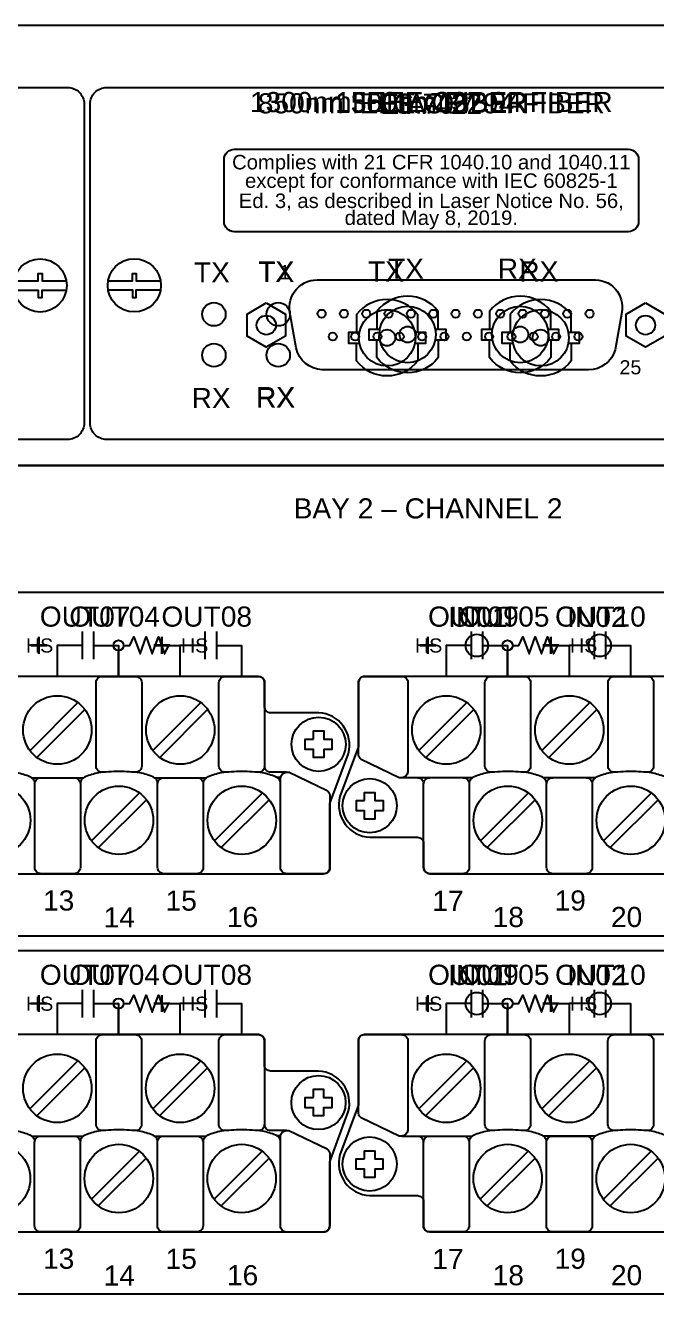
# Model space of a CAD drawing. Extents: x 1 to 47, y 1 to 34.6.
# Drawn here: x 31.32 to 34.4, y 10.82 to 17.05 of the extents above; entities that cross this region are included whole.
import ezdxf
from ezdxf.enums import TextEntityAlignment as Align

# ---------------------------------------------------------------- set-up
doc = ezdxf.new("R2010")
doc.units = 0
doc.header["$MEASUREMENT"] = 0
for name, color, linetype in [('10_0______DWG_', 7, 'CONTINUOUS'), ('5_2__A__ISOLATED_EIA-422', 7, 'CONTINUOUS'), ('5_3__B__ISOLATED_G_703_CO-', 7, 'CONTINUOUS'), ('5_4__C__850_NM_IEEE_C37_94', 7, 'CONTINUOUS'), ('5_5__D__1300_NM_FIBER', 7, 'CONTINUOUS'), ('5_6__E__1550_NM_FIBER', 7, 'CONTINUOUS'), ('5_7__H__1300_NM_IEEE_C37_9', 7, 'CONTINUOUS'), ('7_1__2___8__OPTOISOLATED_I', 7, 'CONTINUOUS'), ('7_2__7___8__OPTOISOLATED_I', 7, 'CONTINUOUS'), ('7_3__C___18__COMMON____6__', 7, 'CONTINUOUS'), ('7_4__D___18__COMMON____6__', 7, 'CONTINUOUS'), ('7_5__E___8__OPTOISOLATED_I', 7, 'CONTINUOUS'), ('7_6__4___18__COMMON____6__', 7, 'CONTINUOUS'), ('7_7__8___8__OPTOISOLATED_I', 7, 'CONTINUOUS'), ('8_1__2___8__OPTOISOLATED_I', 7, 'CONTINUOUS'), ('8_2__7___8__OPTOISOLATED_I', 7, 'CONTINUOUS'), ('8_3__C___18__COMMON____6__', 7, 'CONTINUOUS'), ('8_4__D___18__COMMON____6__', 7, 'CONTINUOUS'), ('8_5__E___8__OPTOISOLATED_I', 7, 'CONTINUOUS'), ('8_6__4___18__COMMON____6__', 7, 'CONTINUOUS'), ('8_7__8___8__OPTOISOLATED_I', 7, 'CONTINUOUS')]:
    doc.layers.add(name, color=color, linetype=linetype)
doc.styles.add('ARIAL', font='arial.ttf')

msp = doc.modelspace()

# ---------------------------------------------------------------- linework, layer by layer
at = {"layer": '10_0______DWG_'}
for points in [[(44.14, 17.0547), (27.11, 17.0547, 0.414214), (27, 16.9447), (27, 15.0147, 0.414214), (27.11, 14.9047), (44.14, 14.9047, 0.414214), (44.25, 15.0147), (44.25, 16.9447, 0.414214), (44.14, 17.0547)], [(31.7015, 13.4066), (31.6936, 13.4066, -0.414214), (31.6636, 13.4366), (31.6636, 13.8453, -0.414214), (31.6936, 13.8753), (31.8565, 13.8753, -0.414214), (31.8865, 13.8453), (31.8865, 13.4366, -0.414214), (31.8565, 13.4066), (31.8496, 13.4066)], [(32.3015, 13.4066), (32.2936, 13.4066, -0.414214), (32.2636, 13.4366), (32.2636, 13.8453, -0.414214), (32.2936, 13.8753), (32.4565, 13.8753, -0.414214), (32.4865, 13.8453), (32.4865, 13.4366, -0.414214), (32.4565, 13.4066), (32.4497, 13.4066)], [(33.5023, 13.3799), (33.1442, 13.3799), (32.9583, 13.4697, -0.241986), (32.9454, 13.4896), (32.9454, 13.8453, -0.422157), (32.9721, 13.8752), (33.1564, 13.8753, -0.414214), (33.1864, 13.8453), (33.1864, 13.4082, -0.390527), (33.1564, 13.3799)], [(33.6007, 13.4066), (33.5928, 13.4066, -0.414214), (33.5628, 13.4366), (33.5628, 13.8453, -0.414214), (33.5928, 13.8753), (33.7557, 13.8753, -0.414214), (33.7857, 13.8453), (33.7857, 13.4366, -0.414214), (33.7557, 13.4066), (33.7488, 13.4066)], [(34.2015, 13.4066), (34.1936, 13.4066, -0.414214), (34.1636, 13.4366), (34.1636, 13.8453, -0.414214), (34.1936, 13.8753), (34.3564, 13.8753, -0.414214), (34.3864, 13.8453), (34.3864, 13.4366, -0.414214), (34.3564, 13.4066), (34.3496, 13.4066)], [(31.3645, 13.3499, 0.191033), (31.356, 13.3738, 0.081668), (31.3404, 13.384, 0.0591), (31.2767, 13.4033, 0.034646), (31.1752, 13.4104, 0.03436), (31.0745, 13.4033, 0.0591), (31.0108, 13.384, 0.081668), (30.9951, 13.3738, 0.191033), (30.9866, 13.3499)], [(31.9645, 13.3499, 0.191033), (31.956, 13.3738, 0.081668), (31.9404, 13.384, 0.0591), (31.8767, 13.4033, 0.034646), (31.7752, 13.4104, 0.03436), (31.6745, 13.4033, 0.0591), (31.6108, 13.384, 0.081668), (31.5951, 13.3738, 0.191033), (31.5866, 13.3499)], [(32.5638, 13.3584, 0.127742), (32.556, 13.3738, 0.081668), (32.5404, 13.384, 0.0591), (32.4767, 13.4033, 0.034646), (32.3752, 13.4104, 0.03436), (32.2745, 13.4033, 0.0591), (32.2108, 13.384, 0.081668), (32.1951, 13.3738, 0.191033), (32.1866, 13.3499)], [(32.5938, 13.4065), (32.5165, 13.4064, -0.414214), (32.4865, 13.4364)], [(33.8637, 13.3499, 0.191033), (33.8552, 13.3738, 0.081668), (33.8396, 13.384, 0.0591), (33.7759, 13.4033, 0.034646), (33.6744, 13.4104, 0.03436), (33.5737, 13.4033, 0.0591), (33.51, 13.384, 0.081668), (33.4943, 13.3738, 0.191033), (33.4858, 13.3499)], [(34.4645, 13.3499, 0.191033), (34.456, 13.3738, 0.081668), (34.4403, 13.384, 0.0591), (34.3766, 13.4033, 0.034646), (34.2751, 13.4104, 0.03436), (34.1744, 13.4033, 0.0591), (34.1107, 13.384, 0.081668), (34.0951, 13.3738, 0.191033), (34.0866, 13.3499)], [(31.5566, 13.3799, -0.414214), (31.5866, 13.3499), (31.5866, 12.9412, -0.414214), (31.5566, 12.9112), (31.3938, 12.9112, -0.414214), (31.3638, 12.9412), (31.3638, 13.3499, -0.414214), (31.3938, 13.3799)], [(32.1566, 13.3799, -0.414214), (32.1866, 13.3499), (32.1866, 12.9412, -0.414214), (32.1566, 12.9112), (31.9938, 12.9112, -0.414214), (31.9638, 12.9412), (31.9638, 13.3499, -0.414214), (31.9938, 13.3799)], [(33.233, 13.3799, -0.414214), (33.263, 13.3499)], [(33.4558, 13.3799, -0.414214), (33.4858, 13.3499), (33.4858, 12.9412, -0.414214), (33.4558, 12.9112), (33.293, 12.9112, -0.414214), (33.263, 12.9412), (33.263, 13.3499, -0.414214), (33.293, 13.3799)], [(34.0566, 13.3799, -0.414214), (34.0866, 13.3499), (34.0866, 12.9412, -0.414214), (34.0566, 12.9112), (33.8937, 12.9112, -0.414214), (33.8637, 12.9412), (33.8637, 13.3499, -0.414214), (33.8937, 13.3799)], [(31.701, 11.6562), (31.6931, 11.6562, -0.414214), (31.6631, 11.6862), (31.6631, 12.095, -0.414214), (31.6931, 12.125), (31.8559, 12.125, -0.414214), (31.8859, 12.095), (31.8859, 11.6862, -0.414214), (31.8559, 11.6562), (31.8491, 11.6562)], [(32.301, 11.6562), (32.2931, 11.6562, -0.414214), (32.2631, 11.6862), (32.2631, 12.095, -0.414214), (32.2931, 12.125), (32.456, 12.125, -0.414214), (32.486, 12.095), (32.486, 11.6862, -0.414214), (32.456, 11.6562), (32.4491, 11.6562)], [(33.6002, 11.6562), (33.5923, 11.6562, -0.414214), (33.5623, 11.6862), (33.5623, 12.095, -0.414214), (33.5923, 12.125), (33.7551, 12.125, -0.414214), (33.7851, 12.095), (33.7851, 11.6862, -0.414214), (33.7551, 11.6562), (33.7483, 11.6562)], [(34.2009, 11.6562), (34.1931, 11.6562, -0.414214), (34.1631, 11.6862), (34.1631, 12.095, -0.414214), (34.1931, 12.125), (34.3559, 12.125, -0.414214), (34.3859, 12.095), (34.3859, 11.6862, -0.414214), (34.3559, 11.6562), (34.3491, 11.6562)], [(31.364, 11.5996, 0.191033), (31.3555, 11.6235, 0.081668), (31.3399, 11.6336, 0.0591), (31.2761, 11.653, 0.034646), (31.1746, 11.66, 0.03436), (31.0739, 11.653, 0.0591), (31.0102, 11.6336, 0.081668), (30.9946, 11.6235, 0.191033), (30.9861, 11.5996)], [(31.964, 11.5996, 0.191033), (31.9555, 11.6235, 0.081668), (31.9399, 11.6336, 0.0591), (31.8762, 11.653, 0.034646), (31.7746, 11.66, 0.03436), (31.6739, 11.653, 0.0591), (31.6102, 11.6336, 0.081668), (31.5946, 11.6235, 0.191033), (31.5861, 11.5996)], [(32.5633, 11.608, 0.127742), (32.5555, 11.6235, 0.081668), (32.5399, 11.6336, 0.0591), (32.4762, 11.653, 0.034646), (32.3747, 11.66, 0.03436), (32.274, 11.653, 0.0591), (32.2102, 11.6336, 0.081668), (32.1946, 11.6235, 0.191033), (32.1861, 11.5996)], [(32.5933, 11.6561), (32.516, 11.656, -0.414214), (32.486, 11.686)], [(33.8632, 11.5996, 0.191033), (33.8547, 11.6235, 0.081668), (33.8391, 11.6336, 0.0591), (33.7754, 11.653, 0.034646), (33.6738, 11.66, 0.03436), (33.5731, 11.653, 0.0591), (33.5094, 11.6336, 0.081668), (33.4938, 11.6235, 0.191033), (33.4853, 11.5996)], [(34.464, 11.5996, 0.191033), (34.4555, 11.6235, 0.081668), (34.4398, 11.6336, 0.0591), (34.3761, 11.653, 0.034646), (34.2746, 11.66, 0.03436), (34.1739, 11.653, 0.0591), (34.1102, 11.6336, 0.081668), (34.0946, 11.6235, 0.191033), (34.0861, 11.5996)], [(33.1559, 11.6296), (33.2324, 11.6296, -0.414214), (33.2624, 11.5996)]]:
    msp.add_lwpolyline(points, format="xyb", dxfattribs=at)
for points in [[(28.3848, 16.7523), (31.5248, 16.7523, -0.414214), (31.6048, 16.6723), (31.6048, 15.1123, -0.414214), (31.5248, 15.0323), (28.3848, 15.0323, -0.414214), (28.3048, 15.1123), (28.3048, 16.6723, -0.414214)], [(31.7148, 16.7523), (34.8548, 16.7523, -0.414214), (34.9348, 16.6723), (34.9348, 15.1123, -0.414214), (34.8548, 15.0323), (31.7148, 15.0323, -0.414214), (31.6348, 15.1123), (31.6348, 16.6723, -0.414214)], [(44.25, 5.1847), (44.25, 14.8147, 0.414214), (44.16, 14.9047), (27.09, 14.9047, 0.414214), (27, 14.8147), (27, 5.1847, 0.381966), (27.08, 5.0953), (44.17, 5.0953, 0.381966)], [(27.2942, 14.2863), (43.9545, 14.2863, -0.468367), (44.0044, 14.2263), (44.0044, 12.6563, -0.414132), (43.9545, 12.6063), (27.2942, 12.6063, -0.414214), (27.2442, 12.6563), (27.2442, 14.2363, -0.414287)], [(27.763, 13.0592), (27.763, 12.9412, 0.414213), (27.793, 12.9112), (32.7748, 12.9111, 0.414214), (32.8048, 12.9411), (32.8048, 13.2542), (32.8957, 13.4989, 0.480048), (32.7507, 13.6971), (32.5165, 13.6971, -0.414214), (32.4865, 13.7271), (32.4865, 13.8453, 0.414212), (32.4565, 13.8753), (32.4565, 13.8753), (27.4754, 13.8753, 0.414215), (27.4454, 13.8454), (27.4455, 13.5325), (27.3546, 13.2877, 0.47859), (27.4996, 13.0892), (27.733, 13.0892, -0.414214)], [(33.263, 13.0592), (33.263, 12.9412, 0.414213), (33.293, 12.9112), (38.2748, 12.9111, 0.414214), (38.3048, 12.9411), (38.3048, 13.2542), (38.3957, 13.4989, 0.480048), (38.2507, 13.6971), (38.0165, 13.6971, -0.414214), (37.9865, 13.7271), (37.9865, 13.8453, 0.414212), (37.9565, 13.8753), (37.9565, 13.8753), (32.9754, 13.8753, 0.414215), (32.9454, 13.8454), (32.9455, 13.5325), (32.8546, 13.2877, 0.47859), (32.9996, 13.0892), (33.233, 13.0892, -0.414214)], [(32.7781, 12.9113), (32.5938, 12.9111, -0.414214), (32.5638, 12.9411), (32.5638, 13.3782, -0.390527), (32.5938, 13.4065), (32.606, 13.4065), (32.7919, 13.3168, -0.241514), (32.8048, 13.2968), (32.8048, 12.9411, -0.422157)], [(27.2942, 12.5363), (43.9545, 12.5363, -0.468367), (44.0044, 12.4763), (44.0044, 10.9063, -0.414132), (43.9545, 10.8563), (27.2942, 10.8563, -0.414214), (27.2442, 10.9063), (27.2442, 12.4863, -0.414287)], [(27.7625, 11.3088), (27.7625, 11.1908, 0.414213), (27.7925, 11.1608), (32.7743, 11.1608, 0.414214), (32.8043, 11.1908), (32.8043, 11.5038), (32.8952, 11.7486, 0.480048), (32.7502, 11.9468), (32.516, 11.9468, -0.414214), (32.486, 11.9768), (32.486, 12.0949, 0.414212), (32.456, 12.1249), (32.456, 12.125), (27.4749, 12.125, 0.414215), (27.4449, 12.095), (27.445, 11.7821), (27.3541, 11.5374, 0.47859), (27.4991, 11.3388), (27.7325, 11.3388, -0.414214)], [(33.2624, 11.3088), (33.2624, 11.1908, 0.414213), (33.2924, 11.1608), (38.2743, 11.1608, 0.414214), (38.3043, 11.1908), (38.3043, 11.5038), (38.3952, 11.7486, 0.480048), (38.2501, 11.9468), (38.0159, 11.9468, -0.414214), (37.9859, 11.9768), (37.9859, 12.0949, 0.414212), (37.9559, 12.1249), (37.9559, 12.125), (32.9749, 12.125, 0.414215), (32.9449, 12.095), (32.945, 11.7821), (32.854, 11.5374, 0.47859), (32.9991, 11.3388), (33.2324, 11.3388, -0.414214)], [(32.9715, 12.1248), (33.1559, 12.125, -0.414214), (33.1859, 12.095), (33.1859, 11.6579, -0.390527), (33.1559, 11.6296), (33.1436, 11.6296), (32.9577, 11.7193, -0.241986), (32.9449, 11.7392), (32.9449, 12.095, -0.422157)], [(31.3932, 11.6296), (31.5561, 11.6296, -0.414214), (31.5861, 11.5996), (31.5861, 11.1908, -0.414214), (31.5561, 11.1608), (31.3932, 11.1608, -0.414214), (31.3632, 11.1908), (31.3632, 11.5996, -0.414214)], [(31.9932, 11.6296), (32.1561, 11.6296, -0.414214), (32.1861, 11.5996), (32.1861, 11.1908, -0.414214), (32.1561, 11.1608), (31.9932, 11.1608, -0.414214), (31.9632, 11.1908), (31.9632, 11.5996, -0.414214)], [(32.7776, 11.1609), (32.5933, 11.1607, -0.414214), (32.5633, 11.1907), (32.5633, 11.6278, -0.390527), (32.5933, 11.6561), (32.6055, 11.6561), (32.7914, 11.5664, -0.241514), (32.8043, 11.5465), (32.8043, 11.1907, -0.422157)], [(33.2924, 11.6296), (33.4553, 11.6296, -0.414214), (33.4853, 11.5996), (33.4853, 11.1908, -0.414214), (33.4553, 11.1608), (33.2924, 11.1608, -0.414214), (33.2624, 11.1908), (33.2624, 11.5996, -0.414214)], [(33.8932, 11.6296), (34.0561, 11.6296, -0.414214), (34.0861, 11.5996), (34.0861, 11.1908, -0.414214), (34.0561, 11.1608), (33.8932, 11.1608, -0.414214), (33.8632, 11.1908), (33.8632, 11.5996, -0.414214)]]:
    msp.add_lwpolyline(points, format="xyb", close=True, dxfattribs=at)
for points in [[(31.2619, 15.8069), (31.3805, 15.8069), (31.3805, 15.8433), (31.3995, 15.8433), (31.3995, 15.8069), (31.5181, 15.8069)], [(31.7219, 15.8074), (31.8405, 15.8074), (31.8405, 15.8438), (31.8595, 15.8438), (31.8595, 15.8074), (31.9781, 15.8074)], [(31.2619, 15.7626), (31.3805, 15.7626), (31.3805, 15.7262), (31.3995, 15.7262), (31.3995, 15.7626), (31.5181, 15.7626)], [(31.7219, 15.7631), (31.8405, 15.7631), (31.8405, 15.7268), (31.8595, 15.7268), (31.8595, 15.7631), (31.9781, 15.7631)], [(31.5749, 13.747), (31.3407, 13.5128)], [(31.6083, 13.7135), (31.3741, 13.4794)], [(32.1749, 13.747), (31.9407, 13.5128)], [(32.2083, 13.7135), (31.9741, 13.4794)], [(33.4741, 13.747), (33.2399, 13.5128)], [(33.5075, 13.7135), (33.2733, 13.4794)], [(34.0748, 13.747), (33.8407, 13.5128)], [(34.1083, 13.7135), (33.8741, 13.4794)], [(31.348, 13.3799), (31.6031, 13.3799)], [(31.948, 13.3799), (32.2031, 13.3799)], [(32.5641, 13.3806), (32.547, 13.3806)], [(34.1031, 13.3799), (33.8472, 13.3799)], [(31.8755, 13.306), (31.6414, 13.0718)], [(32.4755, 13.306), (32.2414, 13.0718)], [(33.7747, 13.306), (33.5406, 13.0718)], [(34.3755, 13.306), (34.1413, 13.0718)], [(31.909, 13.2725), (31.6748, 13.0384)], [(32.509, 13.2725), (32.2748, 13.0384)], [(33.8082, 13.2725), (33.574, 13.0384)], [(34.4089, 13.2725), (34.1747, 13.0384)], [(31.5744, 11.9966), (31.3402, 11.7624)], [(32.1744, 11.9966), (31.9402, 11.7624)], [(33.4736, 11.9966), (33.2394, 11.7624)], [(34.0743, 11.9966), (33.8402, 11.7624)], [(31.6078, 11.9632), (31.3736, 11.729)], [(32.2078, 11.9632), (31.9736, 11.729)], [(33.507, 11.9632), (33.2728, 11.729)], [(34.1077, 11.9632), (33.8736, 11.729)], [(31.3475, 11.6296), (31.6026, 11.6296)], [(31.9475, 11.6296), (32.2026, 11.6296)], [(32.5635, 11.6302), (32.5464, 11.6302)], [(33.2324, 11.6296), (33.5018, 11.6296)], [(34.1026, 11.6296), (33.8467, 11.6296)], [(31.875, 11.5556), (31.6408, 11.3214)], [(32.475, 11.5556), (32.2409, 11.3214)], [(33.7742, 11.5556), (33.54, 11.3214)], [(34.375, 11.5556), (34.1408, 11.3214)], [(31.9084, 11.5222), (31.6743, 11.288)], [(32.5084, 11.5222), (32.2743, 11.288)], [(33.8076, 11.5222), (33.5735, 11.288)], [(34.4084, 11.5222), (34.1742, 11.288)]]:
    msp.add_lwpolyline(points, dxfattribs=at)
for points in [[(32.7253, 13.5682), (32.7253, 13.6085), (32.7752, 13.6085), (32.7752, 13.5682), (32.8153, 13.5682), (32.8153, 13.5183), (32.7752, 13.5183), (32.7752, 13.4783), (32.7253, 13.4783), (32.7253, 13.5183), (32.6851, 13.5183), (32.6851, 13.5682)], [(32.975, 13.2681), (32.975, 13.3084), (33.025, 13.3084), (33.025, 13.2681), (33.0651, 13.2681), (33.0651, 13.2181), (33.025, 13.2181), (33.025, 13.1782), (32.975, 13.1782), (32.975, 13.2181), (32.9349, 13.2181), (32.9349, 13.2681)], [(32.7247, 11.8178), (32.7247, 11.8582), (32.7747, 11.8582), (32.7747, 11.8178), (32.8148, 11.8178), (32.8148, 11.7679), (32.7747, 11.7679), (32.7747, 11.7279), (32.7247, 11.7279), (32.7247, 11.7679), (32.6846, 11.7679), (32.6846, 11.8178)], [(32.9745, 11.5177), (32.9745, 11.558), (33.0244, 11.558), (33.0244, 11.5177), (33.0646, 11.5177), (33.0646, 11.4678), (33.0244, 11.4678), (33.0244, 11.4278), (32.9745, 11.4278), (32.9745, 11.4678), (32.9343, 11.4678), (32.9343, 11.5177)]]:
    msp.add_lwpolyline(points, close=True, dxfattribs=at)
for centre, radius in [((31.39, 15.7848), 0.13), ((31.85, 15.7853), 0.13), ((31.4745, 13.6132), 0.1673), ((32.0745, 13.6132), 0.1673), ((33.3737, 13.6132), 0.1673), ((33.9745, 13.6132), 0.1673), ((32.7502, 13.5434), 0.1324), ((33, 13.2433), 0.1324), ((31.1752, 13.1722), 0.1673), ((31.7752, 13.1722), 0.1673), ((32.3752, 13.1722), 0.1673), ((33.6744, 13.1722), 0.1673), ((34.2751, 13.1722), 0.1673), ((31.474, 11.8628), 0.1673), ((32.074, 11.8628), 0.1673), ((33.3732, 11.8628), 0.1673), ((33.974, 11.8628), 0.1673), ((32.7497, 11.7931), 0.1324), ((32.9995, 11.4929), 0.1324), ((31.1746, 11.4218), 0.1673), ((31.7746, 11.4218), 0.1673), ((32.3747, 11.4218), 0.1673), ((33.6738, 11.4218), 0.1673), ((34.2746, 11.4218), 0.1673)]:
    msp.add_circle(centre, radius, dxfattribs=at)
at = {"layer": '5_2__A__ISOLATED_EIA-422'}
msp.add_lwpolyline([(32.7433, 15.8123), (34.0874, 15.8123, -0.493376), (34.2314, 15.6536), (34.1987, 15.4709, -0.334954), (34.0685, 15.3723), (32.7677, 15.3723, -0.342031), (32.6411, 15.4795), (32.6137, 15.6347, -0.504632)], format="xyb", close=True, dxfattribs=at)
for points in [[(32.4946, 15.6997), (32.5886, 15.6454), (32.5886, 15.5369), (32.4946, 15.4826), (32.4006, 15.5369), (32.4006, 15.6454)], [(34.3469, 15.6997), (34.4409, 15.6454), (34.4409, 15.5369), (34.3469, 15.4826), (34.2529, 15.5369), (34.2529, 15.6454)]]:
    msp.add_lwpolyline(points, close=True, dxfattribs=at)
for centre, radius in [((32.239, 15.6442), 0.0571), ((32.7649, 15.6469), 0.0197), ((32.8739, 15.6469), 0.0197), ((32.983, 15.6469), 0.0197), ((33.092, 15.6469), 0.0197), ((33.2011, 15.6469), 0.0197), ((33.3102, 15.6469), 0.0197), ((33.4192, 15.6469), 0.0197), ((33.5283, 15.6469), 0.0197), ((33.6373, 15.6469), 0.0197), ((33.7464, 15.6469), 0.0197), ((33.8554, 15.6469), 0.0197), ((33.9645, 15.6469), 0.0197), ((34.0735, 15.6469), 0.0197), ((32.4946, 15.5912), 0.047), ((34.3469, 15.5912), 0.047), ((32.8194, 15.5351), 0.0197), ((32.9285, 15.5351), 0.0197), ((33.0375, 15.5351), 0.0197), ((33.1466, 15.5351), 0.0197), ((33.2556, 15.5351), 0.0197), ((33.3647, 15.5351), 0.0197), ((33.4737, 15.5351), 0.0197), ((33.5828, 15.5351), 0.0197), ((33.6918, 15.5351), 0.0197), ((33.8009, 15.5351), 0.0197), ((33.91, 15.5351), 0.0197), ((34.019, 15.5351), 0.0197), ((32.239, 15.4442), 0.0571)]:
    msp.add_circle(centre, radius, dxfattribs=at)
at = {"layer": '5_3__B__ISOLATED_G_703_CO-'}
msp.add_lwpolyline([(32.7433, 15.8123), (34.0874, 15.8123, -0.493376), (34.2314, 15.6536), (34.1987, 15.4709, -0.334954), (34.0685, 15.3723), (32.7677, 15.3723, -0.342031), (32.6411, 15.4795), (32.6137, 15.6347, -0.504632)], format="xyb", close=True, dxfattribs=at)
for points in [[(32.4946, 15.6997), (32.5886, 15.6454), (32.5886, 15.5369), (32.4946, 15.4826), (32.4006, 15.5369), (32.4006, 15.6454)], [(34.3469, 15.6997), (34.4409, 15.6454), (34.4409, 15.5369), (34.3469, 15.4826), (34.2529, 15.5369), (34.2529, 15.6454)]]:
    msp.add_lwpolyline(points, close=True, dxfattribs=at)
for centre, radius in [((32.239, 15.6442), 0.0571), ((32.7649, 15.6469), 0.0197), ((32.8739, 15.6469), 0.0197), ((32.983, 15.6469), 0.0197), ((33.092, 15.6469), 0.0197), ((33.2011, 15.6469), 0.0197), ((33.3102, 15.6469), 0.0197), ((33.4192, 15.6469), 0.0197), ((33.5283, 15.6469), 0.0197), ((33.6373, 15.6469), 0.0197), ((33.7464, 15.6469), 0.0197), ((33.8554, 15.6469), 0.0197), ((33.9645, 15.6469), 0.0197), ((34.0735, 15.6469), 0.0197), ((32.4946, 15.5912), 0.047), ((34.3469, 15.5912), 0.047), ((32.8194, 15.5351), 0.0197), ((32.9285, 15.5351), 0.0197), ((33.0375, 15.5351), 0.0197), ((33.1466, 15.5351), 0.0197), ((33.2556, 15.5351), 0.0197), ((33.3647, 15.5351), 0.0197), ((33.4737, 15.5351), 0.0197), ((33.5828, 15.5351), 0.0197), ((33.6918, 15.5351), 0.0197), ((33.8009, 15.5351), 0.0197), ((33.91, 15.5351), 0.0197), ((34.019, 15.5351), 0.0197), ((32.239, 15.4442), 0.0571)]:
    msp.add_circle(centre, radius, dxfattribs=at)
at = {"layer": '5_4__C__850_NM_IEEE_C37_94'}
msp.add_lwpolyline([(32.3382, 16.4502), (34.263, 16.4502, -0.41414), (34.313, 16.4002), (34.313, 16.0974, -0.414295), (34.263, 16.0474), (32.3382, 16.0474, -0.414173), (32.2882, 16.0974), (32.2882, 16.4002, -0.414246)], format="xyb", close=True, dxfattribs=at)
for points in [[(33.3344, 15.5719), (33.3344, 15.6583, 0.493109), (33.0352, 15.6583), (33.0352, 15.5719)], [(33.8844, 15.5719), (33.8844, 15.6583, 0.493109), (33.5852, 15.6583), (33.5852, 15.5719)], [(33.3344, 15.5168), (33.3344, 15.4323, -0.493109), (33.0352, 15.4323), (33.0352, 15.5168)], [(33.8844, 15.5168), (33.8844, 15.4323, -0.493109), (33.5852, 15.4323), (33.5852, 15.5168)]]:
    msp.add_lwpolyline(points, format="xyb", dxfattribs=at)
for points in [[(33.05, 15.5168), (32.9974, 15.5168), (32.9974, 15.5719), (33.0496, 15.5719)], [(33.32, 15.5719), (33.3722, 15.5719), (33.3722, 15.5168), (33.3196, 15.5168)], [(33.6, 15.5168), (33.5474, 15.5168), (33.5474, 15.5719), (33.5996, 15.5719)], [(33.87, 15.5719), (33.9222, 15.5719), (33.9222, 15.5168), (33.8696, 15.5168)]]:
    msp.add_lwpolyline(points, dxfattribs=at)
for centre, radius in [((32.5532, 15.6442), 0.0571), ((33.1848, 15.5453), 0.1378), ((33.7348, 15.5453), 0.1378), ((33.1848, 15.5453), 0.0395), ((33.7348, 15.5453), 0.0395), ((32.5532, 15.4442), 0.0571)]:
    msp.add_circle(centre, radius, dxfattribs=at)
at = {"layer": '5_5__D__1300_NM_FIBER'}
msp.add_lwpolyline([(32.3382, 16.4502), (34.263, 16.4502, -0.41414), (34.313, 16.4002), (34.313, 16.0974, -0.414295), (34.263, 16.0474), (32.3382, 16.0474, -0.414173), (32.2882, 16.0974), (32.2882, 16.4002, -0.414246)], format="xyb", close=True, dxfattribs=at)
for points in [[(33.2344, 15.5559), (33.2344, 15.6424, 0.493109), (32.9352, 15.6424), (32.9352, 15.5559)], [(33.9844, 15.5559), (33.9844, 15.6424, 0.493109), (33.6852, 15.6424), (33.6852, 15.5559)], [(33.2344, 15.5008), (33.2344, 15.4164, -0.493109), (32.9352, 15.4164), (32.9352, 15.5008)], [(33.9844, 15.5008), (33.9844, 15.4164, -0.493109), (33.6852, 15.4164), (33.6852, 15.5008)]]:
    msp.add_lwpolyline(points, format="xyb", dxfattribs=at)
for points in [[(32.95, 15.5008), (32.8974, 15.5008), (32.8974, 15.5559), (32.9496, 15.5559)], [(33.22, 15.5559), (33.2722, 15.5559), (33.2722, 15.5008), (33.2196, 15.5008)], [(33.7, 15.5008), (33.6474, 15.5008), (33.6474, 15.5559), (33.6996, 15.5559)], [(33.97, 15.5559), (34.0222, 15.5559), (34.0222, 15.5008), (33.9696, 15.5008)]]:
    msp.add_lwpolyline(points, dxfattribs=at)
for centre, radius in [((32.5532, 15.6442), 0.0571), ((33.0848, 15.5294), 0.1378), ((33.8348, 15.5294), 0.1378), ((33.0848, 15.5294), 0.0395), ((33.8348, 15.5294), 0.0395), ((32.5532, 15.4442), 0.0571)]:
    msp.add_circle(centre, radius, dxfattribs=at)
at = {"layer": '5_6__E__1550_NM_FIBER'}
msp.add_lwpolyline([(32.3382, 16.4502), (34.263, 16.4502, -0.41414), (34.313, 16.4002), (34.313, 16.0974, -0.414295), (34.263, 16.0474), (32.3382, 16.0474, -0.414173), (32.2882, 16.0974), (32.2882, 16.4002, -0.414246)], format="xyb", close=True, dxfattribs=at)
for points in [[(33.2344, 15.5559), (33.2344, 15.6424, 0.493109), (32.9352, 15.6424), (32.9352, 15.5559)], [(33.9844, 15.5559), (33.9844, 15.6424, 0.493109), (33.6852, 15.6424), (33.6852, 15.5559)], [(33.2344, 15.5008), (33.2344, 15.4164, -0.493109), (32.9352, 15.4164), (32.9352, 15.5008)], [(33.9844, 15.5008), (33.9844, 15.4164, -0.493109), (33.6852, 15.4164), (33.6852, 15.5008)]]:
    msp.add_lwpolyline(points, format="xyb", dxfattribs=at)
for points in [[(32.95, 15.5008), (32.8974, 15.5008), (32.8974, 15.5559), (32.9496, 15.5559)], [(33.22, 15.5559), (33.2722, 15.5559), (33.2722, 15.5008), (33.2196, 15.5008)], [(33.7, 15.5008), (33.6474, 15.5008), (33.6474, 15.5559), (33.6996, 15.5559)], [(33.97, 15.5559), (34.0222, 15.5559), (34.0222, 15.5008), (33.9696, 15.5008)]]:
    msp.add_lwpolyline(points, dxfattribs=at)
for centre, radius in [((32.5532, 15.6442), 0.0571), ((33.0848, 15.5294), 0.1378), ((33.8348, 15.5294), 0.1378), ((33.0848, 15.5294), 0.0395), ((33.8348, 15.5294), 0.0395), ((32.5532, 15.4442), 0.0571)]:
    msp.add_circle(centre, radius, dxfattribs=at)
at = {"layer": '5_7__H__1300_NM_IEEE_C37_9'}
for points in [[(33.2344, 15.5559), (33.2344, 15.6424, 0.493109), (32.9352, 15.6424), (32.9352, 15.5559)], [(33.9844, 15.5559), (33.9844, 15.6424, 0.493109), (33.6852, 15.6424), (33.6852, 15.5559)], [(33.2344, 15.5008), (33.2344, 15.4164, -0.493109), (32.9352, 15.4164), (32.9352, 15.5008)], [(33.9844, 15.5008), (33.9844, 15.4164, -0.493109), (33.6852, 15.4164), (33.6852, 15.5008)]]:
    msp.add_lwpolyline(points, format="xyb", dxfattribs=at)
for points in [[(32.95, 15.5008), (32.8974, 15.5008), (32.8974, 15.5559), (32.9496, 15.5559)], [(33.22, 15.5559), (33.2722, 15.5559), (33.2722, 15.5008), (33.2196, 15.5008)], [(33.7, 15.5008), (33.6474, 15.5008), (33.6474, 15.5559), (33.6996, 15.5559)], [(33.97, 15.5559), (34.0222, 15.5559), (34.0222, 15.5008), (33.9696, 15.5008)]]:
    msp.add_lwpolyline(points, dxfattribs=at)
for centre, radius in [((32.5532, 15.6442), 0.0571), ((33.0848, 15.5294), 0.1378), ((33.8348, 15.5294), 0.1378), ((33.0848, 15.5294), 0.0395), ((33.8348, 15.5294), 0.0395), ((32.5532, 15.4442), 0.0571)]:
    msp.add_circle(centre, radius, dxfattribs=at)
at = {"layer": '7_1__2___8__OPTOISOLATED_I'}
for points in [[(31.5953, 14.094), (31.5953, 13.959)], [(31.651, 14.094), (31.651, 13.959)], [(32.1953, 14.094), (32.1953, 13.959)], [(32.251, 14.094), (32.251, 13.959)], [(33.4953, 14.094), (33.4953, 13.959)], [(33.551, 14.094), (33.551, 13.959)], [(34.0953, 14.094), (34.0953, 13.959)], [(34.151, 14.094), (34.151, 13.959)], [(31.5953, 14.0265), (31.4732, 14.0265), (31.4732, 13.8753)], [(31.651, 14.0265), (31.7732, 14.0265), (31.7732, 13.8753)], [(32.1953, 14.0265), (32.0732, 14.0265), (32.0732, 13.8753)], [(32.251, 14.0265), (32.3732, 14.0265), (32.3732, 13.8753)], [(33.4953, 14.0265), (33.3732, 14.0265), (33.3732, 13.8753)], [(33.551, 14.0265), (33.6732, 14.0265), (33.6732, 13.8753)], [(34.0953, 14.0265), (33.9732, 14.0265), (33.9732, 13.8753)], [(34.151, 14.0265), (34.2732, 14.0265), (34.2732, 13.8753)]]:
    msp.add_lwpolyline(points, dxfattribs=at)
at = {"layer": '7_2__7___8__OPTOISOLATED_I'}
for points in [[(31.5953, 14.094), (31.5953, 13.959)], [(31.6509, 14.094), (31.6509, 13.959)], [(32.1953, 14.094), (32.1953, 13.959)], [(32.2509, 14.094), (32.2509, 13.959)], [(33.4953, 14.094), (33.4953, 13.959)], [(33.5509, 14.094), (33.5509, 13.959)], [(34.0953, 14.094), (34.0953, 13.959)], [(34.1509, 14.094), (34.1509, 13.959)], [(31.5953, 14.0265), (31.4731, 14.0265), (31.4731, 13.8753)], [(31.6509, 14.0265), (31.7731, 14.0265), (31.7731, 13.8753)], [(32.1953, 14.0265), (32.0731, 14.0265), (32.0731, 13.8753)], [(32.2509, 14.0265), (32.3731, 14.0265), (32.3731, 13.8753)], [(33.4953, 14.0265), (33.3731, 14.0265), (33.3731, 13.8753)], [(33.5509, 14.0265), (33.6731, 14.0265), (33.6731, 13.8753)], [(34.0953, 14.0265), (33.9731, 14.0265), (33.9731, 13.8753)], [(34.1509, 14.0265), (34.2731, 14.0265), (34.2731, 13.8753)]]:
    msp.add_lwpolyline(points, dxfattribs=at)
at = {"layer": '7_3__C___18__COMMON____6__'}
for points in [[(31.5953, 14.094), (31.5953, 13.959)], [(31.6509, 14.094), (31.6509, 13.959)], [(32.1953, 14.094), (32.1953, 13.959)], [(32.2509, 14.094), (32.2509, 13.959)], [(31.5953, 14.0265), (31.4731, 14.0265), (31.4731, 13.8753)], [(31.6509, 14.0265), (31.7731, 14.0265), (31.7731, 13.8753)], [(32.1953, 14.0265), (32.0731, 14.0265), (32.0731, 13.8753)], [(32.2509, 14.0265), (32.3731, 14.0265), (32.3731, 13.8753)], [(33.4681, 14.0265), (33.3731, 14.0265), (33.3731, 13.8753)], [(33.5781, 14.0265), (33.6731, 14.0265), (33.6731, 13.8753)], [(34.0681, 14.0265), (33.9731, 14.0265), (33.9731, 13.8753)], [(34.1781, 14.0265), (34.2731, 14.0265), (34.2731, 13.8753)]]:
    msp.add_lwpolyline(points, dxfattribs=at)
for centre in [(33.5231, 14.0265), (34.1231, 14.0265)]:
    msp.add_circle(centre, 0.055, dxfattribs=at)
at = {"layer": '7_4__D___18__COMMON____6__'}
for points in [[(31.5953, 14.094), (31.5953, 13.959)], [(31.6509, 14.094), (31.6509, 13.959)], [(32.1953, 14.094), (32.1953, 13.959)], [(32.2509, 14.094), (32.2509, 13.959)], [(31.5953, 14.0265), (31.4731, 14.0265), (31.4731, 13.8753)], [(31.6509, 14.0265), (31.7731, 14.0265), (31.7731, 13.8753)], [(32.1953, 14.0265), (32.0731, 14.0265), (32.0731, 13.8753)], [(32.2509, 14.0265), (32.3731, 14.0265), (32.3731, 13.8753)], [(33.4681, 14.0265), (33.3731, 14.0265), (33.3731, 13.8753)], [(33.5781, 14.0265), (33.6731, 14.0265), (33.6731, 13.8753)], [(34.0681, 14.0265), (33.9731, 14.0265), (33.9731, 13.8753)], [(34.1781, 14.0265), (34.2731, 14.0265), (34.2731, 13.8753)]]:
    msp.add_lwpolyline(points, dxfattribs=at)
for centre in [(33.5231, 14.0265), (34.1231, 14.0265)]:
    msp.add_circle(centre, 0.055, dxfattribs=at)
at = {"layer": '7_5__E___8__OPTOISOLATED_I'}
for points in [[(31.5953, 14.0265), (31.4731, 14.0265), (31.4731, 13.8753)], [(31.5953, 14.0865), (31.5953, 13.9665)], [(31.6509, 14.0865), (31.6509, 13.9665)], [(31.6509, 14.0265), (31.7481, 14.0265)], [(31.7981, 14.0265), (31.828, 14.0265), (31.848, 14.0677), (31.8781, 13.9852), (31.9081, 14.0677), (31.9381, 13.9852), (31.9681, 14.0677), (31.9981, 13.9852), (32.0181, 14.0265), (32.0731, 14.0265), (32.0731, 13.8753)], [(33.4953, 14.0265), (33.3731, 14.0265), (33.3731, 13.8753)], [(33.4953, 14.0865), (33.4953, 13.9665)], [(33.5509, 14.0865), (33.5509, 13.9665)], [(33.5509, 14.0265), (33.6481, 14.0265)], [(33.6981, 14.0265), (33.7281, 14.0265), (33.7481, 14.0677), (33.7781, 13.9852), (33.8081, 14.0677), (33.8381, 13.9852), (33.8681, 14.0677), (33.8981, 13.9852), (33.9182, 14.0265), (33.9731, 14.0265), (33.9731, 13.8753)], [(31.7731, 13.8753), (31.7731, 14.0015)], [(33.6731, 13.8753), (33.6731, 14.0015)]]:
    msp.add_lwpolyline(points, dxfattribs=at)
for centre in [(31.7731, 14.0265), (33.6731, 14.0265)]:
    msp.add_circle(centre, 0.025, dxfattribs=at)
at = {"layer": '7_6__4___18__COMMON____6__'}
for points in [[(31.5953, 14.094), (31.5953, 13.959)], [(31.651, 14.094), (31.651, 13.959)], [(32.1953, 14.094), (32.1953, 13.959)], [(32.251, 14.094), (32.251, 13.959)], [(31.5953, 14.0265), (31.4732, 14.0265), (31.4732, 13.8753)], [(31.651, 14.0265), (31.7732, 14.0265), (31.7732, 13.8753)], [(32.1953, 14.0265), (32.0732, 14.0265), (32.0732, 13.8753)], [(32.251, 14.0265), (32.3732, 14.0265), (32.3732, 13.8753)], [(33.4681, 14.0265), (33.3732, 14.0265), (33.3732, 13.8753)], [(33.5781, 14.0265), (33.6732, 14.0265), (33.6732, 13.8753)], [(34.0681, 14.0265), (33.9732, 14.0265), (33.9732, 13.8753)], [(34.1781, 14.0265), (34.2732, 14.0265), (34.2732, 13.8753)]]:
    msp.add_lwpolyline(points, dxfattribs=at)
for centre in [(33.5231, 14.0265), (34.1231, 14.0265)]:
    msp.add_circle(centre, 0.055, dxfattribs=at)
at = {"layer": '7_7__8___8__OPTOISOLATED_I'}
for points in [[(31.5953, 14.0265), (31.4731, 14.0265), (31.4731, 13.8753)], [(31.5953, 14.0865), (31.5953, 13.9665)], [(31.6509, 14.0865), (31.6509, 13.9665)], [(31.6509, 14.0265), (31.7482, 14.0265)], [(31.798, 14.0265), (31.828, 14.0265), (31.848, 14.0677), (31.8781, 13.9852), (31.9081, 14.0677), (31.9381, 13.9852), (31.9681, 14.0677), (31.9981, 13.9852), (32.0181, 14.0265), (32.0731, 14.0265), (32.0731, 13.8753)], [(33.4953, 14.0265), (33.3731, 14.0265), (33.3731, 13.8753)], [(33.4953, 14.0865), (33.4953, 13.9665)], [(33.5509, 14.0865), (33.5509, 13.9665)], [(33.5509, 14.0265), (33.6483, 14.0265)], [(33.698, 14.0265), (33.7281, 14.0265), (33.7481, 14.0677), (33.7781, 13.9852), (33.8081, 14.0677), (33.8381, 13.9852), (33.8681, 14.0677), (33.8981, 13.9852), (33.9182, 14.0265), (33.9731, 14.0265), (33.9731, 13.8753)], [(31.7731, 14.0016), (31.7731, 13.8753)], [(33.6731, 14.0016), (33.6731, 13.8753)]]:
    msp.add_lwpolyline(points, dxfattribs=at)
for centre in [(31.7731, 14.0265), (33.6731, 14.0265)]:
    msp.add_circle(centre, 0.0249, dxfattribs=at)
at = {"layer": '8_1__2___8__OPTOISOLATED_I'}
for points in [[(31.5953, 12.344), (31.5953, 12.209)], [(31.651, 12.344), (31.651, 12.209)], [(32.1953, 12.344), (32.1953, 12.209)], [(32.251, 12.344), (32.251, 12.209)], [(33.4953, 12.344), (33.4953, 12.209)], [(33.551, 12.344), (33.551, 12.209)], [(34.0953, 12.344), (34.0953, 12.209)], [(34.151, 12.344), (34.151, 12.209)], [(31.5953, 12.2765), (31.4732, 12.2765), (31.4732, 12.1253)], [(31.651, 12.2765), (31.7732, 12.2765), (31.7732, 12.1253)], [(32.1953, 12.2765), (32.0732, 12.2765), (32.0732, 12.1253)], [(32.251, 12.2765), (32.3732, 12.2765), (32.3732, 12.1253)], [(33.4953, 12.2765), (33.3732, 12.2765), (33.3732, 12.1253)], [(33.551, 12.2765), (33.6732, 12.2765), (33.6732, 12.1253)], [(34.0953, 12.2765), (33.9732, 12.2765), (33.9732, 12.1253)], [(34.151, 12.2765), (34.2732, 12.2765), (34.2732, 12.1253)]]:
    msp.add_lwpolyline(points, dxfattribs=at)
at = {"layer": '8_2__7___8__OPTOISOLATED_I'}
for points in [[(31.5953, 12.344), (31.5953, 12.209)], [(31.6509, 12.344), (31.6509, 12.209)], [(32.1953, 12.344), (32.1953, 12.209)], [(32.2509, 12.344), (32.2509, 12.209)], [(33.4953, 12.344), (33.4953, 12.209)], [(33.5509, 12.344), (33.5509, 12.209)], [(34.0953, 12.344), (34.0953, 12.209)], [(34.1509, 12.344), (34.1509, 12.209)], [(31.5953, 12.2765), (31.4731, 12.2765), (31.4731, 12.1253)], [(31.6509, 12.2765), (31.7731, 12.2765), (31.7731, 12.1253)], [(32.1953, 12.2765), (32.0731, 12.2765), (32.0731, 12.1253)], [(32.2509, 12.2765), (32.3731, 12.2765), (32.3731, 12.1253)], [(33.4953, 12.2765), (33.3731, 12.2765), (33.3731, 12.1254)], [(33.5509, 12.2765), (33.6731, 12.2765), (33.6731, 12.1254)], [(34.0953, 12.2765), (33.9731, 12.2765), (33.9731, 12.1254)], [(34.1509, 12.2765), (34.2731, 12.2765), (34.2731, 12.1254)]]:
    msp.add_lwpolyline(points, dxfattribs=at)
at = {"layer": '8_3__C___18__COMMON____6__'}
for points in [[(31.5953, 12.344), (31.5953, 12.209)], [(31.6509, 12.344), (31.6509, 12.209)], [(32.1953, 12.344), (32.1953, 12.209)], [(32.2509, 12.344), (32.2509, 12.209)], [(31.5953, 12.2765), (31.4731, 12.2765), (31.4731, 12.1253)], [(31.6509, 12.2765), (31.7731, 12.2765), (31.7731, 12.1253)], [(32.1953, 12.2765), (32.0731, 12.2765), (32.0731, 12.1253)], [(32.2509, 12.2765), (32.3731, 12.2765), (32.3731, 12.1253)], [(33.4681, 12.2765), (33.3731, 12.2765), (33.3731, 12.1254)], [(33.5781, 12.2765), (33.6731, 12.2765), (33.6731, 12.1254)], [(34.0681, 12.2765), (33.9731, 12.2765), (33.9731, 12.1254)], [(34.1781, 12.2765), (34.2731, 12.2765), (34.2731, 12.1254)]]:
    msp.add_lwpolyline(points, dxfattribs=at)
for centre in [(33.5231, 12.2765), (34.1231, 12.2765)]:
    msp.add_circle(centre, 0.055, dxfattribs=at)
at = {"layer": '8_4__D___18__COMMON____6__'}
for points in [[(31.5953, 12.344), (31.5953, 12.209)], [(31.6509, 12.344), (31.6509, 12.209)], [(32.1953, 12.344), (32.1953, 12.209)], [(32.2509, 12.344), (32.2509, 12.209)], [(31.5953, 12.2765), (31.4731, 12.2765), (31.4731, 12.1253)], [(31.6509, 12.2765), (31.7731, 12.2765), (31.7731, 12.1253)], [(32.1953, 12.2765), (32.0731, 12.2765), (32.0731, 12.1253)], [(32.2509, 12.2765), (32.3731, 12.2765), (32.3731, 12.1253)], [(33.4681, 12.2765), (33.3731, 12.2765), (33.3731, 12.1254)], [(33.5781, 12.2765), (33.6731, 12.2765), (33.6731, 12.1254)], [(34.0681, 12.2765), (33.9731, 12.2765), (33.9731, 12.1254)], [(34.1781, 12.2765), (34.2731, 12.2765), (34.2731, 12.1254)]]:
    msp.add_lwpolyline(points, dxfattribs=at)
for centre in [(33.5231, 12.2765), (34.1231, 12.2765)]:
    msp.add_circle(centre, 0.055, dxfattribs=at)
at = {"layer": '8_5__E___8__OPTOISOLATED_I'}
for points in [[(31.5953, 12.3365), (31.5953, 12.2165)], [(31.6509, 12.3365), (31.6509, 12.2165)], [(31.7981, 12.2765), (31.828, 12.2765), (31.848, 12.3177), (31.8781, 12.2352), (31.9081, 12.3177), (31.9381, 12.2352), (31.9681, 12.3177), (31.9981, 12.2352), (32.0181, 12.2765), (32.0731, 12.2765), (32.0731, 12.1253)], [(33.4953, 12.3365), (33.4953, 12.2165)], [(33.5509, 12.3365), (33.5509, 12.2165)], [(33.6981, 12.2765), (33.7281, 12.2765), (33.7481, 12.3177), (33.7781, 12.2352), (33.8081, 12.3177), (33.8381, 12.2352), (33.8681, 12.3177), (33.8981, 12.2352), (33.9182, 12.2765), (33.9731, 12.2765), (33.9731, 12.1254)], [(31.5953, 12.2765), (31.4731, 12.2765), (31.4731, 12.1253)], [(31.6509, 12.2765), (31.7481, 12.2765)], [(31.7731, 12.1253), (31.7731, 12.2515)], [(33.4953, 12.2765), (33.3731, 12.2765), (33.3731, 12.1254)], [(33.5509, 12.2765), (33.6481, 12.2765)], [(33.6731, 12.1254), (33.6731, 12.2515)]]:
    msp.add_lwpolyline(points, dxfattribs=at)
for centre in [(31.7731, 12.2765), (33.6731, 12.2765)]:
    msp.add_circle(centre, 0.025, dxfattribs=at)
at = {"layer": '8_6__4___18__COMMON____6__'}
for points in [[(31.5953, 12.344), (31.5953, 12.209)], [(31.651, 12.344), (31.651, 12.209)], [(32.1953, 12.344), (32.1953, 12.209)], [(32.251, 12.344), (32.251, 12.209)], [(31.5953, 12.2765), (31.4732, 12.2765), (31.4732, 12.1253)], [(31.651, 12.2765), (31.7732, 12.2765), (31.7732, 12.1253)], [(32.1953, 12.2765), (32.0732, 12.2765), (32.0732, 12.1253)], [(32.251, 12.2765), (32.3732, 12.2765), (32.3732, 12.1253)], [(33.4681, 12.2765), (33.3732, 12.2765), (33.3732, 12.1253)], [(33.5781, 12.2765), (33.6732, 12.2765), (33.6732, 12.1253)], [(34.0681, 12.2765), (33.9732, 12.2765), (33.9732, 12.1253)], [(34.1781, 12.2765), (34.2732, 12.2765), (34.2732, 12.1253)]]:
    msp.add_lwpolyline(points, dxfattribs=at)
for centre in [(33.5231, 12.2765), (34.1231, 12.2765)]:
    msp.add_circle(centre, 0.055, dxfattribs=at)
at = {"layer": '8_7__8___8__OPTOISOLATED_I'}
for points in [[(31.5953, 12.3365), (31.5953, 12.2165)], [(31.6509, 12.3365), (31.6509, 12.2165)], [(31.798, 12.2765), (31.828, 12.2765), (31.848, 12.3177), (31.8781, 12.2352), (31.9081, 12.3177), (31.9381, 12.2352), (31.9681, 12.3177), (31.9981, 12.2352), (32.0181, 12.2765), (32.0731, 12.2765), (32.0731, 12.1253)], [(33.4953, 12.3365), (33.4953, 12.2165)], [(33.5509, 12.3365), (33.5509, 12.2165)], [(33.698, 12.2765), (33.7281, 12.2765), (33.7481, 12.3177), (33.7781, 12.2352), (33.8081, 12.3177), (33.8381, 12.2352), (33.8681, 12.3177), (33.8981, 12.2352), (33.9182, 12.2765), (33.9731, 12.2765), (33.9731, 12.1253)], [(31.5953, 12.2765), (31.4731, 12.2765), (31.4731, 12.1253)], [(31.6509, 12.2765), (31.7482, 12.2765)], [(31.7731, 12.2516), (31.7731, 12.1253)], [(33.4953, 12.2765), (33.3731, 12.2765), (33.3731, 12.1253)], [(33.5509, 12.2765), (33.6483, 12.2765)], [(33.6731, 12.2516), (33.6731, 12.1253)]]:
    msp.add_lwpolyline(points, dxfattribs=at)
for centre in [(31.7731, 12.2765), (33.6731, 12.2765)]:
    msp.add_circle(centre, 0.0249, dxfattribs=at)

# ---------------------------------------------------------------- texts
at = {"layer": '10_0______DWG_', "style": 'ARIAL'}
msp.add_text('BAY 2 – CHANNEL 2', height=0.098333, dxfattribs=at).set_placement((33.2848, 14.6467), align=Align.CENTER)
for s, p in [('13', (31.4043, 12.7311)), ('15', (32.0026, 12.7306)), ('17', (33.3056, 12.7295)), ('19', (33.9026, 12.7311)), ('14', (31.7005, 12.649)), ('16', (32.3026, 12.6506)), ('18', (33.6003, 12.6506)), ('20', (34.178, 12.6506)), ('13', (31.4043, 10.9811)), ('15', (32.0026, 10.9806)), ('17', (33.3056, 10.9795)), ('19', (33.9026, 10.9811)), ('14', (31.7005, 10.899)), ('16', (32.3026, 10.9006)), ('18', (33.6003, 10.9006)), ('20', (34.178, 10.9006))]:
    msp.add_text(s, height=0.09833, dxfattribs=at).set_placement(p)
at = {"layer": '5_2__A__ISOLATED_EIA-422', "style": 'ARIAL'}
msp.add_text('EIA-422', height=0.09833, dxfattribs=at).set_placement((33.3006, 16.6224), align=Align.CENTER)
for s, height, p in [('TX', 0.09833, (32.1412, 15.7994)), ('1', 0.0688, (32.5586, 15.8156)), ('25', 0.06883, (34.2195, 15.3507)), ('RX', 0.09833, (32.1298, 15.1858))]:
    msp.add_text(s, height=height, dxfattribs=at).set_placement(p)
at = {"layer": '5_3__B__ISOLATED_G_703_CO-', "style": 'ARIAL'}
msp.add_text('G.703', height=0.09833, dxfattribs=at).set_placement((33.3006, 16.624), align=Align.CENTER)
for s, height, p in [('TX', 0.09833, (32.1412, 15.7994)), ('1', 0.0688, (32.5586, 15.8156)), ('25', 0.06883, (34.2195, 15.3507)), ('RX', 0.09833, (32.1298, 15.1858))]:
    msp.add_text(s, height=height, dxfattribs=at).set_placement(p)
at = {"layer": '5_4__C__850_NM_IEEE_C37_94', "style": 'ARIAL'}
for s, height, p in [('850nm IEEE C37.94 FIBER', 0.098333, (33.3006, 16.6255)), ('Complies with 21 CFR 1040.10 and 1040.11', 0.0708, (33.3006, 16.3519)), ('Complies with 21 CFR 1040.10 and 1040.11', 0.0708, (33.3006, 16.3519)), ('except for conformance with IEC 60825-1', 0.0708, (33.3006, 16.2616)), ('except for conformance with IEC 60825-1', 0.0708, (33.3006, 16.2616)), ('Ed. 3, as described in Laser Notice No. 56,', 0.0708, (33.3006, 16.1632)), ('Ed. 3, as described in Laser Notice No. 56,', 0.0708, (33.3006, 16.1632)), ('dated May 8, 2019.', 0.0708, (33.3006, 16.0803)), ('dated May 8, 2019.', 0.0708, (33.3006, 16.0803))]:
    msp.add_text(s, height=height, dxfattribs=at).set_placement(p, align=Align.CENTER)
for s, p in [('TX', (32.456, 15.8018)), ('TX', (33.0892, 15.8177)), ('RX', (33.6252, 15.8177)), ('RX', (32.4446, 15.1873))]:
    msp.add_text(s, height=0.09833, dxfattribs=at).set_placement(p)
at = {"layer": '5_5__D__1300_NM_FIBER', "style": 'ARIAL'}
for s, height, p in [('1300nm FIBER', 0.098333, (33.3006, 16.6281)), ('Complies with 21 CFR 1040.10 and 1040.11', 0.0708, (33.3006, 16.3519)), ('Complies with 21 CFR 1040.10 and 1040.11', 0.0708, (33.3006, 16.3519)), ('except for conformance with IEC 60825-1', 0.0708, (33.3006, 16.2616)), ('except for conformance with IEC 60825-1', 0.0708, (33.3006, 16.2616)), ('Ed. 3, as described in Laser Notice No. 56,', 0.0708, (33.3006, 16.1632)), ('Ed. 3, as described in Laser Notice No. 56,', 0.0708, (33.3006, 16.1632)), ('dated May 8, 2019.', 0.0708, (33.3006, 16.0803)), ('dated May 8, 2019.', 0.0708, (33.3006, 16.0803))]:
    msp.add_text(s, height=height, dxfattribs=at).set_placement(p, align=Align.CENTER)
for s, p in [('TX', (32.4552, 15.8036)), ('TX', (32.9919, 15.8036)), ('RX', (33.7305, 15.8036)), ('RX', (32.4438, 15.1899))]:
    msp.add_text(s, height=0.09833, dxfattribs=at).set_placement(p)
at = {"layer": '5_6__E__1550_NM_FIBER', "style": 'ARIAL'}
for s, height, p in [('1550nm FIBER', 0.098333, (33.3006, 16.6318)), ('Complies with 21 CFR 1040.10 and 1040.11', 0.0708, (33.3006, 16.3519)), ('Complies with 21 CFR 1040.10 and 1040.11', 0.0708, (33.3006, 16.3519)), ('except for conformance with IEC 60825-1', 0.0708, (33.3006, 16.2616)), ('except for conformance with IEC 60825-1', 0.0708, (33.3006, 16.2616)), ('Ed. 3, as described in Laser Notice No. 56,', 0.0708, (33.3006, 16.1632)), ('Ed. 3, as described in Laser Notice No. 56,', 0.0708, (33.3006, 16.1632)), ('dated May 8, 2019.', 0.0708, (33.3006, 16.0803)), ('dated May 8, 2019.', 0.0708, (33.3006, 16.0803))]:
    msp.add_text(s, height=height, dxfattribs=at).set_placement(p, align=Align.CENTER)
for s, p in [('TX', (32.4552, 15.8038)), ('TX', (32.9919, 15.8038)), ('RX', (33.7305, 15.8038)), ('RX', (32.4438, 15.1902))]:
    msp.add_text(s, height=0.09833, dxfattribs=at).set_placement(p)
at = {"layer": '5_7__H__1300_NM_IEEE_C37_9', "style": 'ARIAL'}
msp.add_text('1300nm IEEE C37.94 FIBER', height=0.098333, dxfattribs=at).set_placement((33.3006, 16.6318), align=Align.CENTER)
for s, p in [('TX', (32.4552, 15.8038)), ('TX', (32.9919, 15.8038)), ('RX', (33.7305, 15.8038)), ('RX', (32.4438, 15.1902))]:
    msp.add_text(s, height=0.09833, dxfattribs=at).set_placement(p)
at = {"layer": '7_1__2___8__OPTOISOLATED_I', "style": 'ARIAL'}
for s, p in [('OUT07', (31.3886, 14.1181)), ('OUT08', (31.9825, 14.1181)), ('OUT09', (33.2849, 14.1181)), ('OUT10', (33.9053, 14.1181))]:
    msp.add_text(s, height=0.09833, dxfattribs=at).set_placement(p)
at = {"layer": '7_2__7___8__OPTOISOLATED_I', "style": 'ARIAL'}
for s, height, p in [('OUT07', 0.09833, (31.3886, 14.1181)), ('OUT08', 0.09833, (31.9825, 14.1181)), ('OUT09', 0.09833, (33.2848, 14.1181)), ('OUT10', 0.09833, (33.9052, 14.1181)), ('+', 0.118, (31.3361, 13.9697)), ('+', 0.118, (31.9361, 13.9697)), ('+', 0.118, (33.2361, 13.9697)), ('+', 0.118, (33.8361, 13.9697))]:
    msp.add_text(s, height=height, dxfattribs=at).set_placement(p)
at = {"layer": '7_3__C___18__COMMON____6__', "style": 'ARIAL'}
for s, p in [('OUT07', (31.3886, 14.1181)), ('OUT08', (31.9825, 14.1181)), ('IN01', (33.3832, 14.1165)), ('IN02', (33.9643, 14.1165))]:
    msp.add_text(s, height=0.09833, dxfattribs=at).set_placement(p)
at = {"layer": '7_4__D___18__COMMON____6__', "style": 'ARIAL'}
for s, p in [('OUT07', (31.3886, 14.1181)), ('OUT08', (31.9825, 14.1181)), ('IN01', (33.3832, 14.1165)), ('IN02', (33.9643, 14.1165))]:
    msp.add_text(s, height=0.09833, dxfattribs=at).set_placement(p)
at = {"layer": '7_5__E___8__OPTOISOLATED_I', "style": 'ARIAL'}
for s, height, p in [('OUT04', 0.09833, (31.5327, 14.1181)), ('OUT05', 0.09833, (33.4349, 14.1181)), ('+', 0.118, (31.3361, 13.9697)), ('HS', 0.06883, (32.0778, 13.9916)), ('+', 0.118, (33.2361, 13.9697)), ('HS', 0.06883, (33.9778, 13.9916))]:
    msp.add_text(s, height=height, dxfattribs=at).set_placement(p)
at = {"layer": '7_6__4___18__COMMON____6__', "style": 'ARIAL'}
for s, p in [('OUT07', (31.3886, 14.1181)), ('OUT08', (31.9825, 14.1181)), ('IN01', (33.3832, 14.1165)), ('IN02', (33.9643, 14.1165))]:
    msp.add_text(s, height=0.09833, dxfattribs=at).set_placement(p)
at = {"layer": '7_7__8___8__OPTOISOLATED_I', "style": 'ARIAL'}
for s, height, p in [('OUT04', 0.09833, (31.5327, 14.1181)), ('OUT05', 0.09833, (33.4348, 14.1181)), ('HS', 0.06883, (31.3208, 13.9916)), ('HS', 0.06883, (33.2208, 13.9916))]:
    msp.add_text(s, height=height, dxfattribs=at).set_placement(p)
at = {"layer": '8_1__2___8__OPTOISOLATED_I', "style": 'ARIAL'}
for s, p in [('OUT07', (31.3886, 12.3681)), ('OUT08', (31.9825, 12.3681)), ('OUT09', (33.2849, 12.3681)), ('OUT10', (33.9053, 12.3681))]:
    msp.add_text(s, height=0.09833, dxfattribs=at).set_placement(p)
at = {"layer": '8_2__7___8__OPTOISOLATED_I', "style": 'ARIAL'}
for s, height, p in [('OUT07', 0.09833, (31.3886, 12.3681)), ('OUT08', 0.09833, (31.9825, 12.3681)), ('OUT09', 0.09833, (33.2848, 12.3681)), ('OUT10', 0.09833, (33.9052, 12.3681)), ('+', 0.118, (31.3361, 12.2197)), ('+', 0.118, (31.9361, 12.2197)), ('+', 0.118, (33.2361, 12.2197)), ('+', 0.118, (33.8361, 12.2197))]:
    msp.add_text(s, height=height, dxfattribs=at).set_placement(p)
at = {"layer": '8_3__C___18__COMMON____6__', "style": 'ARIAL'}
for s, p in [('OUT07', (31.3886, 12.3681)), ('OUT08', (31.9825, 12.3681)), ('IN01', (33.3832, 12.3665)), ('IN02', (33.9643, 12.3665))]:
    msp.add_text(s, height=0.09833, dxfattribs=at).set_placement(p)
at = {"layer": '8_4__D___18__COMMON____6__', "style": 'ARIAL'}
for s, p in [('OUT07', (31.3886, 12.3681)), ('OUT08', (31.9825, 12.3681)), ('IN01', (33.3832, 12.3665)), ('IN02', (33.9643, 12.3665))]:
    msp.add_text(s, height=0.09833, dxfattribs=at).set_placement(p)
at = {"layer": '8_5__E___8__OPTOISOLATED_I', "style": 'ARIAL'}
for s, height, p in [('OUT04', 0.09833, (31.5327, 12.3681)), ('OUT05', 0.09833, (33.4349, 12.3681)), ('+', 0.118, (31.3361, 12.2197)), ('HS', 0.06883, (32.0778, 12.2417)), ('+', 0.118, (33.2361, 12.2197)), ('HS', 0.06883, (33.9778, 12.2417))]:
    msp.add_text(s, height=height, dxfattribs=at).set_placement(p)
at = {"layer": '8_6__4___18__COMMON____6__', "style": 'ARIAL'}
for s, p in [('OUT07', (31.3886, 12.3681)), ('OUT08', (31.9825, 12.3681)), ('IN01', (33.3832, 12.3665)), ('IN02', (33.9643, 12.3665))]:
    msp.add_text(s, height=0.09833, dxfattribs=at).set_placement(p)
at = {"layer": '8_7__8___8__OPTOISOLATED_I', "style": 'ARIAL'}
for s, height, p in [('OUT04', 0.09833, (31.5327, 12.3681)), ('OUT05', 0.09833, (33.4348, 12.3681)), ('HS', 0.06883, (31.3208, 12.2416)), ('HS', 0.06883, (33.2208, 12.2416))]:
    msp.add_text(s, height=height, dxfattribs=at).set_placement(p)

doc.saveas('drawing.dxf')
